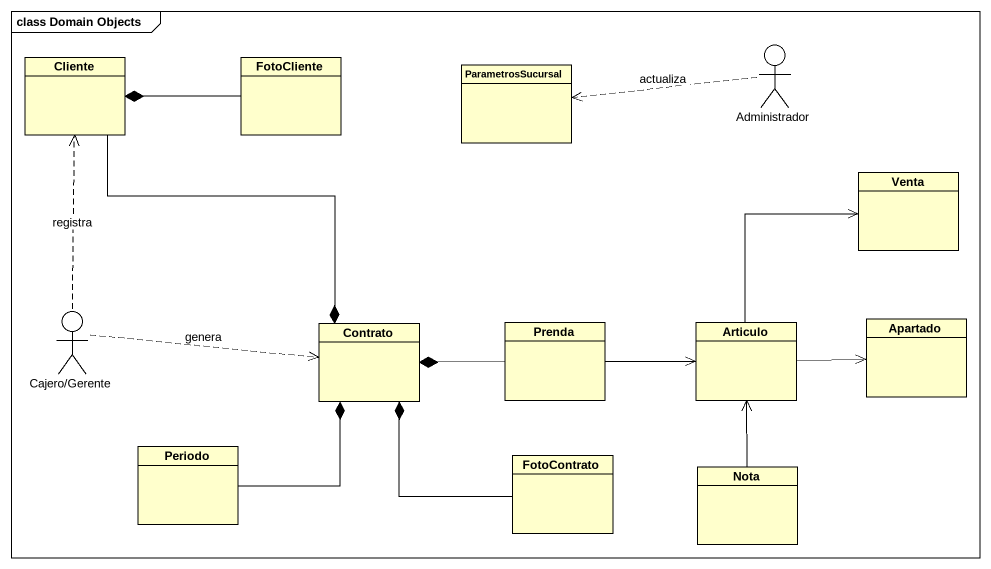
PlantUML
@startuml
mainframe class Domain Objects
allowmixing
hide circle
hide empty members
actor Administrador
class Cliente
class FotoCliente
class ParametrosSucursal
class Venta
actor "Cajero/Gerente" as Cajero_Gerente
class Contrato
class Prenda
class Articulo
class Apartado
class Periodo
class FotoContrato
class Nota
Administrador .left.> ParametrosSucursal : actualiza
Cliente --* Contrato
FotoCliente -left-* Cliente
Cajero_Gerente .up.> Cliente : registra
Cajero_Gerente .right.> Contrato : genera
Prenda -left-* Contrato
Prenda -right-> Articulo
Articulo -up-> Venta
Articulo -right-> Apartado
Periodo -up-* Contrato
FotoContrato -up-* Contrato
Nota -up-> Articulo
@enduml
